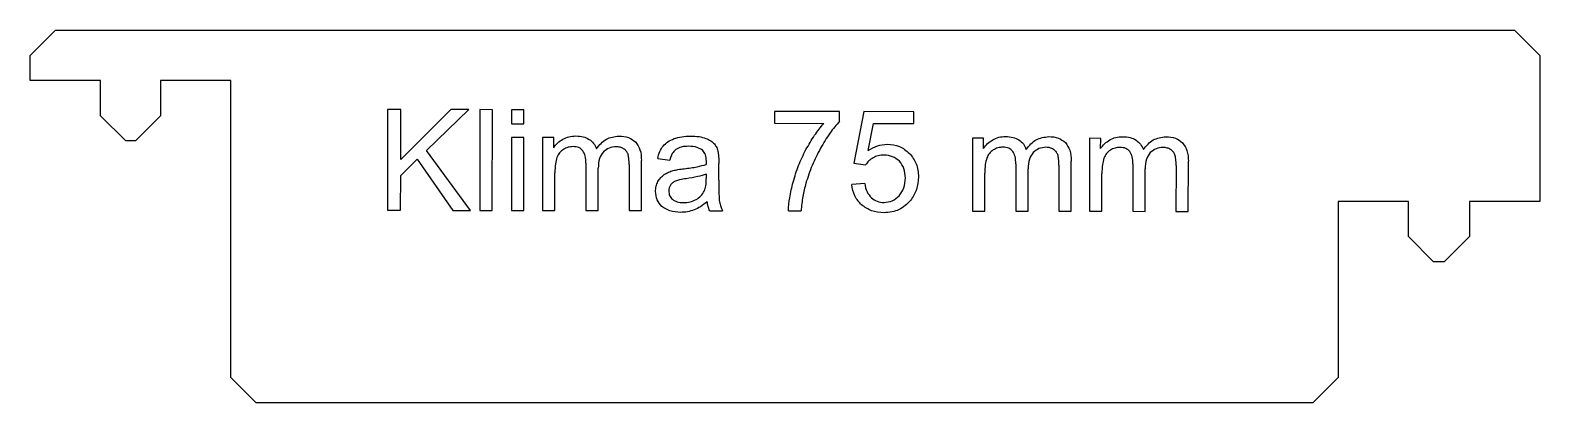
# Model space of a CAD drawing. Header units: millimetres. Extents: x 1 to 151, y -296 to -259.
import ezdxf

# ---------------------------------------------------------------- set-up
doc = ezdxf.new("R2010")
doc.units = ezdxf.units.MM
doc.layers.add('INSETS D 0.5', color=3, linetype='CONTINUOUS')
doc.layers.add('PERIMETER D 6.0', color=5, linetype='CONTINUOUS')

msp = doc.modelspace()

# ---------------------------------------------------------------- linework, layer by layer
at = {"layer": 'INSETS D 0.5'}
for p, q in [((81.43, -267.07), (74.95, -267.06)), ((74.95, -267.06), (74.95, -268.24)), ((74.95, -268.24), (79.85, -268.25)), ((81.43, -268.03), (81.43, -267.07)), ((83.83, -267.08), (82.85, -272.22)), ((88.8, -267.09), (83.83, -267.08)), ((84.27, -270.95), (84.81, -268.26)), ((84.81, -268.26), (88.8, -268.26)), ((88.8, -268.26), (88.8, -267.09)), ((51.92, -269.66), (51.91, -276.9)), ((53.02, -269.66), (51.92, -269.66)), ((53.02, -270.68), (53.02, -269.66)), ((94.63, -269.72), (94.62, -276.96)), ((95.73, -269.72), (94.63, -269.72)), ((95.73, -270.74), (95.73, -269.72)), ((106.27, -269.73), (106.26, -276.98)), ((107.37, -269.74), (106.27, -269.73)), ((107.36, -270.75), (107.37, -269.74)), ((56.22, -272.2), (56.22, -276.91)), ((57.44, -276.91), (57.45, -272.7)), ((60.51, -272.35), (60.51, -276.91)), ((61.73, -276.92), (61.73, -271.94)), ((63.35, -271.74), (64.55, -271.91)), ((69.42, -273.89), (69.42, -272.25)), ((82.85, -272.22), (84.01, -272.37)), ((98.93, -272.26), (98.92, -276.97)), ((100.15, -276.97), (100.16, -272.76)), ((103.22, -272.41), (103.21, -276.97)), ((104.44, -276.98), (104.44, -272)), ((110.57, -272.28), (110.56, -276.98)), ((111.79, -276.99), (111.79, -272.78)), ((114.86, -272.43), (114.85, -276.99)), ((116.07, -276.99), (116.08, -272.02)), ((53.14, -276.9), (53.14, -273.15)), ((68.18, -273.29), (68.18, -273.74)), ((83.92, -274.22), (82.63, -274.33)), ((95.85, -276.96), (95.85, -273.21)), ((107.48, -276.98), (107.49, -273.22)), ((51.91, -276.9), (53.14, -276.9)), ((56.22, -276.91), (57.44, -276.91)), ((60.51, -276.91), (61.73, -276.92)), ((68.52, -276.93), (69.8, -276.93)), ((76.34, -276.94), (77.6, -276.94)), ((94.62, -276.96), (95.85, -276.96)), ((98.92, -276.97), (100.15, -276.97)), ((103.21, -276.97), (104.44, -276.98)), ((106.26, -276.98), (107.48, -276.98)), ((110.56, -276.98), (111.79, -276.99)), ((114.85, -276.99), (116.07, -276.99))]:
    msp.add_line(p, q, dxfattribs=at)
for points in [[(37.81, -276.88), (37.82, -273.42), (39.46, -271.82), (43.01, -276.89), (44.76, -276.89), (40.39, -270.94), (44.59, -266.89), (42.79, -266.89), (37.82, -271.84), (37.83, -266.88), (36.5, -266.88), (36.49, -276.88)], [(46.91, -276.9), (46.92, -266.9), (45.69, -266.89), (45.68, -276.89)], [(50.05, -268.31), (50.06, -266.9), (48.83, -266.9), (48.83, -268.31)], [(50.04, -276.9), (50.05, -269.66), (48.83, -269.65), (48.81, -276.9)]]:
    msp.add_lwpolyline(points, close=True, dxfattribs=at)
for points, knots in [([(78.08, -270.86), (78.36, -270.38), (78.87, -269.46), (79.54, -268.64), (79.85, -268.25)], [0, 0, 0, 0, 0.1666148, 0.3159913, 0.3159913, 0.3159913, 0.3159913]), ([(81.43, -268.03), (81.1, -268.41), (80.38, -269.25), (79.83, -270.21), (79.53, -270.73)], [0, 0, 0, 0, 0.1518061, 0.3304467, 0.3304467, 0.3304467, 0.3304467]), ([(53.02, -270.68), (53.14, -270.51), (53.39, -270.17), (53.75, -269.94), (53.93, -269.82)], [0, 0, 0, 0, 0.0623157, 0.1256704, 0.1256704, 0.1256704, 0.1256704]), ([(53.93, -269.82), (54.13, -269.73), (54.53, -269.53), (54.99, -269.51), (55.22, -269.5)], [0, 0, 0, 0, 0.0652342, 0.1340957, 0.1340957, 0.1340957, 0.1340957]), ([(55.22, -269.5), (55.47, -269.51), (55.93, -269.53), (56.34, -269.74), (56.54, -269.84)], [0, 0, 0, 0, 0.0737187, 0.1375918, 0.1375918, 0.1375918, 0.1375918]), ([(56.54, -269.84), (56.7, -269.96), (57.02, -270.21), (57.18, -270.58), (57.26, -270.77)], [0, 0, 0, 0, 0.0594497, 0.1200693, 0.1200693, 0.1200693, 0.1200693]), ([(57.26, -270.77), (57.56, -270.4), (58.15, -269.68), (59.06, -269.56), (59.5, -269.51)], [0, 0, 0, 0, 0.1372507, 0.2660468, 0.2660468, 0.2660468, 0.2660468]), ([(59.5, -269.51), (59.83, -269.52), (60.45, -269.55), (60.93, -269.93), (61.16, -270.1)], [0, 0, 0, 0, 0.0964884, 0.1799401, 0.1799401, 0.1799401, 0.1799401]), ([(63.89, -270.5), (64.04, -270.35), (64.35, -270.03), (64.76, -269.86), (64.98, -269.77)], [0, 0, 0, 0, 0.0621627, 0.1320212, 0.1320212, 0.1320212, 0.1320212]), ([(64.98, -269.77), (65.23, -269.69), (65.77, -269.54), (66.33, -269.52), (66.62, -269.52)], [0, 0, 0, 0, 0.0789359, 0.1669923, 0.1669923, 0.1669923, 0.1669923]), ([(66.62, -269.52), (66.9, -269.52), (67.42, -269.53), (67.91, -269.67), (68.13, -269.74)], [0, 0, 0, 0, 0.0842493, 0.1529077, 0.1529077, 0.1529077, 0.1529077]), ([(68.13, -269.74), (68.3, -269.81), (68.62, -269.94), (68.87, -270.18), (68.98, -270.29)], [0, 0, 0, 0, 0.056018, 0.1022606, 0.1022606, 0.1022606, 0.1022606]), ([(95.73, -270.74), (95.85, -270.57), (96.1, -270.23), (96.46, -270), (96.64, -269.88)], [0, 0, 0, 0, 0.0623157, 0.1256704, 0.1256704, 0.1256704, 0.1256704]), ([(96.64, -269.88), (96.83, -269.79), (97.24, -269.59), (97.69, -269.57), (97.92, -269.56)], [0, 0, 0, 0, 0.065234, 0.1340953, 0.1340953, 0.1340953, 0.1340953]), ([(97.92, -269.56), (98.17, -269.57), (98.64, -269.59), (99.05, -269.8), (99.24, -269.9)], [0, 0, 0, 0, 0.0737187, 0.1375918, 0.1375918, 0.1375918, 0.1375918]), ([(99.24, -269.9), (99.4, -270.02), (99.73, -270.27), (99.89, -270.64), (99.97, -270.83)], [0, 0, 0, 0, 0.0594497, 0.1200693, 0.1200693, 0.1200693, 0.1200693]), ([(99.97, -270.83), (100.27, -270.46), (100.85, -269.74), (101.77, -269.62), (102.21, -269.57)], [0, 0, 0, 0, 0.1372506, 0.2660471, 0.2660471, 0.2660471, 0.2660471]), ([(102.21, -269.57), (102.54, -269.58), (103.15, -269.61), (103.64, -269.99), (103.87, -270.16)], [0, 0, 0, 0, 0.0964881, 0.1799401, 0.1799401, 0.1799401, 0.1799401]), ([(107.36, -270.75), (107.49, -270.58), (107.74, -270.24), (108.09, -270.01), (108.27, -269.9)], [0, 0, 0, 0, 0.0623157, 0.1256704, 0.1256704, 0.1256704, 0.1256704]), ([(108.27, -269.9), (108.47, -269.8), (108.88, -269.61), (109.33, -269.59), (109.56, -269.58)], [0, 0, 0, 0, 0.065234, 0.1340953, 0.1340953, 0.1340953, 0.1340953]), ([(109.56, -269.58), (109.81, -269.59), (110.28, -269.6), (110.69, -269.81), (110.88, -269.91)], [0, 0, 0, 0, 0.0737192, 0.1375923, 0.1375923, 0.1375923, 0.1375923]), ([(110.88, -269.91), (111.04, -270.04), (111.36, -270.28), (111.52, -270.66), (111.61, -270.85)], [0, 0, 0, 0, 0.0594497, 0.1200691, 0.1200691, 0.1200691, 0.1200691]), ([(111.61, -270.85), (111.91, -270.48), (112.49, -269.76), (113.4, -269.64), (113.85, -269.58)], [0, 0, 0, 0, 0.1372506, 0.2660476, 0.2660476, 0.2660476, 0.2660476]), ([(113.85, -269.58), (114.18, -269.6), (114.79, -269.63), (115.28, -270.01), (115.5, -270.18)], [0, 0, 0, 0, 0.0964881, 0.1799393, 0.1799393, 0.1799393, 0.1799393]), ([(53.98, -270.83), (53.85, -270.94), (53.57, -271.15), (53.42, -271.47), (53.34, -271.63)], [0, 0, 0, 0, 0.0506785, 0.1036241, 0.1036241, 0.1036241, 0.1036241]), ([(54.94, -270.56), (54.77, -270.57), (54.43, -270.6), (54.13, -270.75), (53.98, -270.83)], [0, 0, 0, 0, 0.0503448, 0.1006533, 0.1006533, 0.1006533, 0.1006533]), ([(55.92, -270.97), (55.8, -270.85), (55.53, -270.59), (55.15, -270.57), (54.94, -270.56)], [0, 0, 0, 0, 0.0500749, 0.1096234, 0.1096234, 0.1096234, 0.1096234]), ([(56.22, -272.2), (56.22, -271.96), (56.21, -271.52), (56.01, -271.14), (55.92, -270.97)], [0, 0, 0, 0, 0.0720154, 0.1279084, 0.1279084, 0.1279084, 0.1279084]), ([(57.96, -271.08), (57.81, -271.29), (57.47, -271.77), (57.46, -272.37), (57.45, -272.7)], [0, 0, 0, 0, 0.0761574, 0.1735845, 0.1735845, 0.1735845, 0.1735845]), ([(59.23, -270.57), (58.98, -270.59), (58.51, -270.63), (58.14, -270.93), (57.96, -271.08)], [0, 0, 0, 0, 0.0710631, 0.1395966, 0.1395966, 0.1395966, 0.1395966]), ([(59.96, -270.77), (59.85, -270.71), (59.62, -270.59), (59.36, -270.58), (59.23, -270.57)], [0, 0, 0, 0, 0.03719367, 0.07706497, 0.07706497, 0.07706497, 0.07706497]), ([(60.4, -271.29), (60.35, -271.19), (60.25, -270.98), (60.06, -270.84), (59.96, -270.77)], [0, 0, 0, 0, 0.03372675, 0.06878786, 0.06878786, 0.06878786, 0.06878786]), ([(60.51, -272.35), (60.51, -272.14), (60.51, -271.78), (60.43, -271.43), (60.4, -271.29)], [0, 0, 0, 0, 0.063423, 0.1070693, 0.1070693, 0.1070693, 0.1070693]), ([(61.16, -270.1), (61.33, -270.35), (61.7, -270.9), (61.72, -271.57), (61.73, -271.94)], [0, 0, 0, 0, 0.0873892, 0.1963894, 0.1963894, 0.1963894, 0.1963894]), ([(63.35, -271.74), (63.41, -271.5), (63.52, -271.06), (63.77, -270.67), (63.89, -270.5)], [0, 0, 0, 0, 0.0729513, 0.1365493, 0.1365493, 0.1365493, 0.1365493]), ([(65.16, -270.83), (65.03, -270.97), (64.73, -271.27), (64.62, -271.68), (64.55, -271.91)], [0, 0, 0, 0, 0.0552778, 0.1253472, 0.1253472, 0.1253472, 0.1253472]), ([(66.44, -270.53), (66.19, -270.53), (65.74, -270.54), (65.34, -270.75), (65.16, -270.83)], [0, 0, 0, 0, 0.0756714, 0.1329953, 0.1329953, 0.1329953, 0.1329953]), ([(67.84, -270.95), (67.65, -270.83), (67.23, -270.56), (66.72, -270.54), (66.44, -270.53)], [0, 0, 0, 0, 0.0662968, 0.1483031, 0.1483031, 0.1483031, 0.1483031]), ([(68.19, -272.01), (68.18, -271.79), (68.17, -271.39), (67.94, -271.08), (67.84, -270.95)], [0, 0, 0, 0, 0.0645382, 0.1137964, 0.1137964, 0.1137964, 0.1137964]), ([(68.98, -270.29), (69.07, -270.41), (69.24, -270.66), (69.32, -270.96), (69.36, -271.12)], [0, 0, 0, 0, 0.04403437, 0.09254287, 0.09254287, 0.09254287, 0.09254287]), ([(69.36, -271.12), (69.38, -271.27), (69.42, -271.64), (69.42, -272.02), (69.42, -272.25)], [0, 0, 0, 0, 0.0442375, 0.1134906, 0.1134906, 0.1134906, 0.1134906]), ([(76.81, -274.09), (76.97, -273.53), (77.3, -272.42), (77.82, -271.39), (78.08, -270.86)], [0, 0, 0, 0, 0.1727835, 0.3470874, 0.3470874, 0.3470874, 0.3470874]), ([(79.53, -270.73), (79.23, -271.29), (78.65, -272.4), (78.27, -273.6), (78.08, -274.19)], [0, 0, 0, 0, 0.1900235, 0.3762322, 0.3762322, 0.3762322, 0.3762322]), ([(84.27, -270.95), (84.57, -270.76), (85.15, -270.41), (85.83, -270.35), (86.16, -270.32)], [0, 0, 0, 0, 0.1035704, 0.2015265, 0.2015265, 0.2015265, 0.2015265]), ([(85.83, -271.4), (85.64, -271.41), (85.26, -271.43), (84.92, -271.59), (84.76, -271.67)], [0, 0, 0, 0, 0.0568466, 0.1113769, 0.1113769, 0.1113769, 0.1113769]), ([(87.37, -272.01), (87.16, -271.84), (86.71, -271.47), (86.13, -271.43), (85.83, -271.4)], [0, 0, 0, 0, 0.0819427, 0.1696403, 0.1696403, 0.1696403, 0.1696403]), ([(86.16, -270.32), (86.58, -270.36), (87.41, -270.43), (88.05, -270.97), (88.37, -271.23)], [0, 0, 0, 0, 0.1228489, 0.2440276, 0.2440276, 0.2440276, 0.2440276]), ([(88.37, -271.23), (88.63, -271.56), (89.17, -272.25), (89.23, -273.12), (89.26, -273.56)], [0, 0, 0, 0, 0.1237365, 0.2552812, 0.2552812, 0.2552812, 0.2552812]), ([(96.69, -270.89), (96.55, -271), (96.27, -271.21), (96.13, -271.53), (96.05, -271.69)], [0, 0, 0, 0, 0.0506788, 0.1036241, 0.1036241, 0.1036241, 0.1036241]), ([(97.65, -270.62), (97.48, -270.63), (97.14, -270.66), (96.84, -270.81), (96.69, -270.89)], [0, 0, 0, 0, 0.0503448, 0.1006533, 0.1006533, 0.1006533, 0.1006533]), ([(98.63, -271.03), (98.51, -270.91), (98.24, -270.65), (97.86, -270.63), (97.65, -270.62)], [0, 0, 0, 0, 0.0500751, 0.1096236, 0.1096236, 0.1096236, 0.1096236]), ([(98.93, -272.26), (98.93, -272.02), (98.92, -271.58), (98.72, -271.2), (98.63, -271.03)], [0, 0, 0, 0, 0.0720154, 0.1279083, 0.1279083, 0.1279083, 0.1279083]), ([(100.66, -271.14), (100.52, -271.35), (100.18, -271.83), (100.17, -272.43), (100.16, -272.76)], [0, 0, 0, 0, 0.0761574, 0.1735845, 0.1735845, 0.1735845, 0.1735845]), ([(101.93, -270.63), (101.69, -270.65), (101.22, -270.69), (100.85, -270.99), (100.66, -271.14)], [0, 0, 0, 0, 0.0710626, 0.1395966, 0.1395966, 0.1395966, 0.1395966]), ([(102.67, -270.83), (102.56, -270.77), (102.33, -270.65), (102.07, -270.64), (101.93, -270.63)], [0, 0, 0, 0, 0.03719345, 0.07706499, 0.07706499, 0.07706499, 0.07706499]), ([(103.1, -271.35), (103.05, -271.25), (102.96, -271.04), (102.77, -270.9), (102.67, -270.83)], [0, 0, 0, 0, 0.03372687, 0.06878762, 0.06878762, 0.06878762, 0.06878762]), ([(103.22, -272.41), (103.22, -272.2), (103.22, -271.84), (103.14, -271.49), (103.1, -271.35)], [0, 0, 0, 0, 0.0634229, 0.1070694, 0.1070694, 0.1070694, 0.1070694]), ([(103.87, -270.16), (104.03, -270.41), (104.41, -270.96), (104.43, -271.63), (104.44, -272)], [0, 0, 0, 0, 0.0873894, 0.1963896, 0.1963896, 0.1963896, 0.1963896]), ([(108.33, -270.91), (108.19, -271.01), (107.91, -271.22), (107.76, -271.54), (107.69, -271.71)], [0, 0, 0, 0, 0.0506785, 0.103624, 0.103624, 0.103624, 0.103624]), ([(109.29, -270.64), (109.12, -270.65), (108.78, -270.67), (108.48, -270.83), (108.33, -270.91)], [0, 0, 0, 0, 0.0503448, 0.1006533, 0.1006533, 0.1006533, 0.1006533]), ([(110.27, -271.05), (110.15, -270.93), (109.87, -270.67), (109.49, -270.65), (109.29, -270.64)], [0, 0, 0, 0, 0.0500754, 0.109624, 0.109624, 0.109624, 0.109624]), ([(110.57, -272.28), (110.56, -272.03), (110.56, -271.6), (110.36, -271.22), (110.27, -271.05)], [0, 0, 0, 0, 0.0720153, 0.1279083, 0.1279083, 0.1279083, 0.1279083]), ([(112.3, -271.15), (112.15, -271.36), (111.82, -271.85), (111.8, -272.44), (111.79, -272.78)], [0, 0, 0, 0, 0.0761579, 0.1735849, 0.1735849, 0.1735849, 0.1735849]), ([(113.57, -270.65), (113.33, -270.66), (112.85, -270.7), (112.48, -271), (112.3, -271.15)], [0, 0, 0, 0, 0.0710635, 0.1395967, 0.1395967, 0.1395967, 0.1395967]), ([(114.31, -270.84), (114.2, -270.79), (113.97, -270.67), (113.71, -270.65), (113.57, -270.65)], [0, 0, 0, 0, 0.03719345, 0.07706546, 0.07706546, 0.07706546, 0.07706546]), ([(114.74, -271.37), (114.69, -271.26), (114.59, -271.05), (114.4, -270.91), (114.31, -270.84)], [0, 0, 0, 0, 0.03372616, 0.06878727, 0.06878727, 0.06878727, 0.06878727]), ([(114.86, -272.43), (114.86, -272.21), (114.86, -271.86), (114.77, -271.51), (114.74, -271.37)], [0, 0, 0, 0, 0.063423, 0.1070694, 0.1070694, 0.1070694, 0.1070694]), ([(115.5, -270.18), (115.67, -270.43), (116.05, -270.98), (116.07, -271.65), (116.08, -272.02)], [0, 0, 0, 0, 0.0873892, 0.1963895, 0.1963895, 0.1963895, 0.1963895]), ([(53.34, -271.63), (53.29, -271.84), (53.15, -272.34), (53.15, -272.85), (53.14, -273.15)], [0, 0, 0, 0, 0.0658142, 0.1532665, 0.1532665, 0.1532665, 0.1532665]), ([(64.01, -273.33), (64.15, -273.25), (64.43, -273.08), (64.74, -272.98), (64.9, -272.93)], [0, 0, 0, 0, 0.04779463, 0.09739655, 0.09739655, 0.09739655, 0.09739655]), ([(64.9, -272.93), (65.05, -272.9), (65.41, -272.82), (65.78, -272.77), (65.99, -272.75)], [0, 0, 0, 0, 0.046321, 0.1107371, 0.1107371, 0.1107371, 0.1107371]), ([(65.99, -272.75), (66.42, -272.7), (67.16, -272.61), (67.88, -272.41), (68.18, -272.33)], [0, 0, 0, 0, 0.1305486, 0.2232785, 0.2232785, 0.2232785, 0.2232785]), ([(68.18, -272.33), (68.18, -272.26), (68.19, -272.15), (68.19, -272.05), (68.19, -272.01)], [0, 0, 0, 0, 0.02064076, 0.03206764, 0.03206764, 0.03206764, 0.03206764]), ([(84.76, -271.67), (84.61, -271.77), (84.31, -271.95), (84.11, -272.23), (84.01, -272.37)], [0, 0, 0, 0, 0.0526837, 0.1033614, 0.1033614, 0.1033614, 0.1033614]), ([(87.96, -273.67), (87.94, -273.35), (87.91, -272.73), (87.54, -272.24), (87.37, -272.01)], [0, 0, 0, 0, 0.095114, 0.1794508, 0.1794508, 0.1794508, 0.1794508]), ([(96.05, -271.69), (96, -271.9), (95.86, -272.4), (95.86, -272.91), (95.85, -273.21)], [0, 0, 0, 0, 0.0658142, 0.1532664, 0.1532664, 0.1532664, 0.1532664]), ([(107.69, -271.71), (107.63, -271.92), (107.5, -272.42), (107.49, -272.93), (107.49, -273.22)], [0, 0, 0, 0, 0.0658141, 0.1532664, 0.1532664, 0.1532664, 0.1532664]), ([(63.14, -275.01), (63.15, -274.84), (63.16, -274.5), (63.31, -274.19), (63.38, -274.04)], [0, 0, 0, 0, 0.0512625, 0.1009967, 0.1009967, 0.1009967, 0.1009967]), ([(63.38, -274.04), (63.47, -273.9), (63.63, -273.62), (63.89, -273.43), (64.01, -273.33)], [0, 0, 0, 0, 0.04852013, 0.09559614, 0.09559614, 0.09559614, 0.09559614]), ([(64.62, -274.39), (64.57, -274.48), (64.47, -274.66), (64.45, -274.87), (64.45, -274.98)], [0, 0, 0, 0, 0.03052056, 0.06142659, 0.06142659, 0.06142659, 0.06142659]), ([(65.1, -273.99), (65, -274.04), (64.81, -274.14), (64.68, -274.31), (64.62, -274.39)], [0, 0, 0, 0, 0.03247767, 0.06345703, 0.06345703, 0.06345703, 0.06345703]), ([(66.17, -273.75), (65.96, -273.78), (65.59, -273.83), (65.24, -273.95), (65.1, -273.99)], [0, 0, 0, 0, 0.0656638, 0.1100602, 0.1100602, 0.1100602, 0.1100602]), ([(68.18, -273.29), (67.9, -273.38), (67.25, -273.59), (66.57, -273.69), (66.17, -273.75)], [0, 0, 0, 0, 0.0872889, 0.2061697, 0.2061697, 0.2061697, 0.2061697]), ([(67.98, -274.97), (68.04, -274.8), (68.17, -274.4), (68.18, -273.98), (68.18, -273.74)], [0, 0, 0, 0, 0.0535952, 0.1250489, 0.1250489, 0.1250489, 0.1250489]), ([(69.42, -273.89), (69.42, -274.36), (69.41, -275.08), (69.47, -275.8), (69.49, -276.06)], [0, 0, 0, 0, 0.1397648, 0.2168144, 0.2168144, 0.2168144, 0.2168144]), ([(76.34, -276.94), (76.37, -276.5), (76.44, -275.54), (76.68, -274.6), (76.81, -274.09)], [0, 0, 0, 0, 0.1308962, 0.289378, 0.289378, 0.289378, 0.289378]), ([(78.08, -274.19), (77.96, -274.63), (77.73, -275.53), (77.64, -276.46), (77.6, -276.94)], [0, 0, 0, 0, 0.1349004, 0.2793081, 0.2793081, 0.2793081, 0.2793081]), ([(83.61, -276.35), (83.36, -276.07), (82.83, -275.49), (82.7, -274.72), (82.63, -274.33)], [0, 0, 0, 0, 0.1117535, 0.2295898, 0.2295898, 0.2295898, 0.2295898]), ([(83.92, -274.22), (83.98, -274.51), (84.08, -275.04), (84.42, -275.45), (84.58, -275.64)], [0, 0, 0, 0, 0.0858155, 0.158729, 0.158729, 0.158729, 0.158729]), ([(87.34, -275.44), (87.52, -275.19), (87.9, -274.67), (87.94, -274.02), (87.96, -273.67)], [0, 0, 0, 0, 0.0903715, 0.1911379, 0.1911379, 0.1911379, 0.1911379]), ([(89.26, -273.56), (89.23, -274), (89.17, -274.85), (88.7, -275.56), (88.47, -275.91)], [0, 0, 0, 0, 0.1280717, 0.2514055, 0.2514055, 0.2514055, 0.2514055]), ([(63.77, -276.5), (63.59, -276.29), (63.21, -275.86), (63.16, -275.3), (63.14, -275.01)], [0, 0, 0, 0, 0.0820035, 0.1661669, 0.1661669, 0.1661669, 0.1661669]), ([(64.45, -274.98), (64.46, -275.13), (64.49, -275.45), (64.71, -275.68), (64.82, -275.79)], [0, 0, 0, 0, 0.04596967, 0.09216734, 0.09216734, 0.09216734, 0.09216734]), ([(64.82, -275.79), (64.96, -275.89), (65.29, -276.1), (65.69, -276.12), (65.9, -276.12)], [0, 0, 0, 0, 0.0519572, 0.1154983, 0.1154983, 0.1154983, 0.1154983]), ([(65.9, -276.12), (66.13, -276.11), (66.57, -276.09), (66.97, -275.91), (67.17, -275.82)], [0, 0, 0, 0, 0.0674666, 0.131055, 0.131055, 0.131055, 0.131055]), ([(67.17, -275.82), (67.34, -275.7), (67.67, -275.48), (67.88, -275.14), (67.98, -274.97)], [0, 0, 0, 0, 0.060389, 0.1189268, 0.1189268, 0.1189268, 0.1189268]), ([(84.58, -275.64), (84.77, -275.77), (85.14, -276.05), (85.61, -276.09), (85.84, -276.11)], [0, 0, 0, 0, 0.0676514, 0.1369705, 0.1369705, 0.1369705, 0.1369705]), ([(85.84, -276.11), (86.13, -276.08), (86.7, -276.03), (87.13, -275.64), (87.34, -275.44)], [0, 0, 0, 0, 0.0835444, 0.1682003, 0.1682003, 0.1682003, 0.1682003]), ([(88.47, -275.91), (88.11, -276.26), (87.39, -276.99), (86.36, -277.08), (85.84, -277.12)], [0, 0, 0, 0, 0.1457074, 0.2976448, 0.2976448, 0.2976448, 0.2976448]), ([(65.61, -277.09), (65.25, -277.07), (64.58, -277.04), (64.03, -276.67), (63.77, -276.5)], [0, 0, 0, 0, 0.1065616, 0.1959309, 0.1959309, 0.1959309, 0.1959309]), ([(66.96, -276.85), (66.75, -276.92), (66.31, -277.06), (65.84, -277.08), (65.61, -277.09)], [0, 0, 0, 0, 0.0678059, 0.1380634, 0.1380634, 0.1380634, 0.1380634]), ([(68.28, -276.03), (68.06, -276.21), (67.66, -276.53), (67.18, -276.75), (66.96, -276.85)], [0, 0, 0, 0, 0.0832216, 0.1552918, 0.1552918, 0.1552918, 0.1552918]), ([(68.52, -276.93), (68.46, -276.79), (68.34, -276.5), (68.3, -276.19), (68.28, -276.03)], [0, 0, 0, 0, 0.04430978, 0.09304289, 0.09304289, 0.09304289, 0.09304289]), ([(69.49, -276.06), (69.53, -276.21), (69.59, -276.51), (69.73, -276.79), (69.8, -276.93)], [0, 0, 0, 0, 0.04593385, 0.09267723, 0.09267723, 0.09267723, 0.09267723]), ([(85.84, -277.12), (85.41, -277.09), (84.6, -277.04), (83.93, -276.58), (83.61, -276.35)], [0, 0, 0, 0, 0.1253549, 0.2395882, 0.2395882, 0.2395882, 0.2395882])]:
    msp.add_open_spline(points, degree=3, knots=knots, dxfattribs=at)
at = {"layer": 'PERIMETER D 6.0'}
msp.add_lwpolyline([(10.5, -270), (8, -267.5), (8, -264), (1, -264), (1, -261.5), (3.5, -259), (148.5, -259), (151, -261.5), (151, -276), (144, -276), (144, -279.5), (141.5, -282), (140.45, -282), (137.95, -279.5), (137.95, -276), (130.95, -276), (130.95, -293.5), (128.45, -296), (23.45, -296), (20.95, -293.5), (20.95, -264), (13.95, -264), (13.95, -267.5), (11.45, -270)], close=True, dxfattribs=at)

doc.saveas('drawing.dxf')
